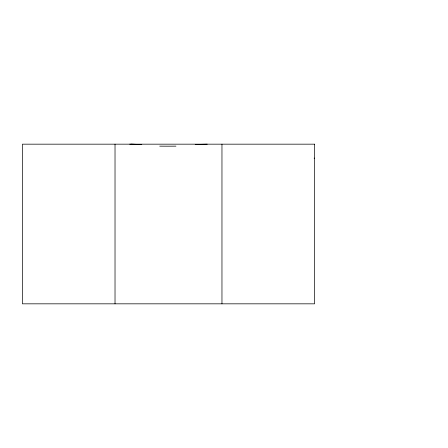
<?xml version="1.0" encoding="UTF-8"?>
<svg xmlns="http://www.w3.org/2000/svg" width="448" height="448" viewBox="0 0 448 448"><rect width="100%" height="100%" fill="white"/><g stroke="black" fill="none" stroke-linecap="round" stroke-linejoin="round"><path stroke-width="0.67" d="M195.205 144.486L207.262 144.172M131.04 144.172L141.786 144.486M129.73 144.172L140.476 144.486M314.126 158.138L314.586 158.189M221.962 144.172L221.962 303.828M115.024 144.172L115.024 303.828M175.941 146.149A135.01 16.962 0 0 1 159.734 146.149M314.586 144.172L22.4 144.172L22.4 303.828L314.586 303.828L314.586 144.172"/></g></svg>
